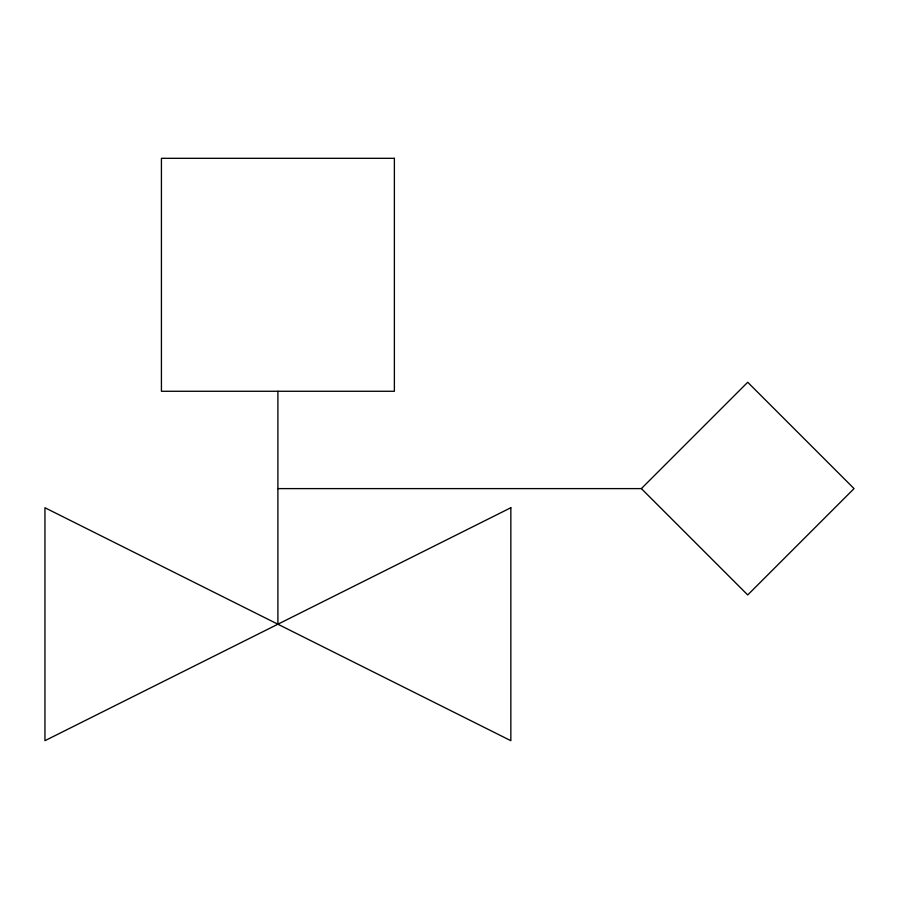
<?xml version="1.0" encoding="UTF-8"?>
<svg xmlns="http://www.w3.org/2000/svg" width="899" height="899" viewBox="0 0 899 899"><rect width="100%" height="100%" fill="white"/><g stroke="black" fill="none" stroke-linecap="round" stroke-linejoin="round"><path stroke-width="1.35" d="M641.369 488.607L747.71 382.266L854.05 488.607L747.71 594.947L641.369 488.607L277.903 488.607M277.903 391.267L277.903 624.209M510.846 507.733L44.95 740.686L44.95 507.733L510.846 740.686L510.846 507.733M394.38 158.314L161.427 158.314L161.427 391.267L394.38 391.267L394.38 158.314"/></g></svg>
